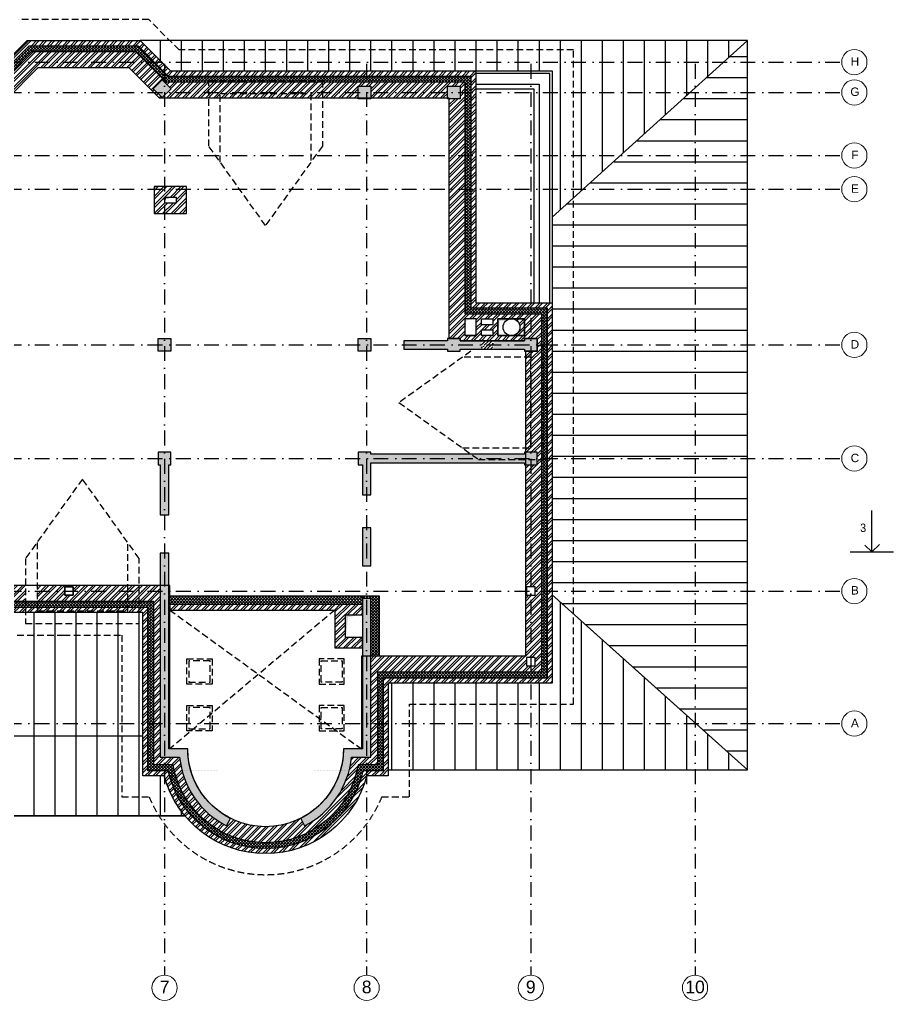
# Model space of a CAD drawing. Header units: millimetres. Extents: x 1177761 to 1329492, y 746793 to 827002.
# Drawn here: x 1248433 to 1269207, y 779421 to 802728 of the extents above; entities that cross this region are included whole.
import ezdxf

# ---------------------------------------------------------------- set-up
doc = ezdxf.new("R2010")
doc.units = ezdxf.units.MM
doc.linetypes.add('HIDDEN', pattern=[9.525, 6.35, -3.175])
doc.linetypes.add('Tengelyvonal', pattern=[670.278, 352.778, -176.389, 0, -141.111])
for name, color, linetype in [('axis', 40, 'Continuous'), ('roof hatch', 253, 'Continuous'), ('seiling', 7, 'Continuous'), ('text', 7, 'Continuous')]:
    doc.layers.add(name, color=color, linetype=linetype)
for name, color, linetype, lineweight in [('roof', 251, 'Continuous', 15), ('wall', 5, 'Continuous', 30), ('wall hatch', 251, 'Continuous', 15)]:
    doc.layers.add(name, color=color, linetype=linetype, lineweight=lineweight)
doc.styles.add('GENERATED_STYLE_10', font='')
doc.styles.get("Standard").update_dxf_attribs({"font": 'arial.ttf'})
doc.styles.get('GENERATED_STYLE_10').set_extended_font_data('Arial Кириллический')
pattern_1 = [(45, (241950.74, 1638692.94), (-92.807765, 92.807765), []), (45, (242012.61, 1638692.94), (-92.807765, 92.807765), [])]
pattern_2 = [(45, (241950.736, 1638692.94), (-35.355339, 35.355339), []), (135, (241950.736, 1638692.94), (-35.355339, -35.355339), [])]

msp = doc.modelspace()

# ---------------------------------------------------------------- hatches: boundary and pattern name
at = {"layer": 'roof hatch', "lineweight": -3, "ltscale": 50}
h = msp.add_hatch(dxfattribs=at)
h.set_pattern_fill('ANSI31', color=256, scale=4000, angle=135, style=0)
h.set_pattern_definition([(180, (107068.3, 1470851), (-9e-14, -500), [])])
h.paths.add_polyline_path([(1226730, 787862), (1229884, 789163), (1229884, 790597), (1226730, 791908)])
h.paths.add_polyline_path([(1261084, 789058), (1263649, 786756), (1265722, 784896), (1265722, 802228), (1261084, 798032)])
h = msp.add_hatch(dxfattribs=at)
h.set_pattern_fill('ANSI31', color=256, scale=4000, angle=45, style=0)
h.set_pattern_definition([(90, (248775.1, 1638802.05), (-500, 9e-14), [])])
h.paths.add_polyline_path([(1242335, 800489), (1242510, 800067), (1247463, 800069), (1247463, 800491)])
h.paths.add_polyline_path([(1229880, 799665), (1230304, 799241), (1241689, 799246), (1241514, 799667)])
h.paths.add_polyline_path([(1251294, 802228), (1252015, 801508), (1261083, 801508), (1261084, 798032), (1265722, 802228)])
h.paths.add_polyline_path([(1265722, 784896), (1261084, 789058), (1261084, 788615), (1261084, 786958), (1257189, 786958), (1257189, 784896)])
edge = h.paths.add_edge_path()
edge.add_line((1251359, 788638), (1244588, 788638))
edge.add_line((1244588, 788638), (1244588, 784758))
edge.add_line((1244588, 784758), (1244079, 784758))
edge.add_arc((1241672, 785398), 2490, 320.1716, 345.1062, ccw=False)
edge.add_line((1243585, 783803), (1252361, 783803))
edge.add_arc((1254274, 785398), 2490, 194.8938, 219.8284, ccw=False)
edge.add_line((1251867, 784758), (1251359, 784758))
edge.add_line((1251359, 784758), (1251359, 788638))
at = {"layer": 'seiling', "lineweight": -3, "ltscale": 50}
h = msp.add_hatch(color=7, dxfattribs=at)
h.paths.add_polyline_path([(1259788, 795618), (1260423, 795618), (1259836, 795568), (1259788, 795218)])
h.paths.add_polyline_path([(1259398, 795618), (1259668, 795618), (1259421, 795599), (1259398, 795478)])
h.paths.add_polyline_path([(1259398, 795358), (1259668, 795358), (1259421, 795339), (1259398, 795218)])
h.paths.add_polyline_path([(1259008, 795618), (1259278, 795618), (1259041, 795581), (1259008, 795218)])
msp.add_hatch(color=7, dxfattribs=at).paths.add_polyline_path([(1256184, 788578), (1256498, 788578), (1256231, 788529), (1256184, 788078)])
at = {"layer": 'wall', "lineweight": -3, "ltscale": 2}
msp.add_hatch(color=252, dxfattribs=at).paths.add_polyline_path([(1251880, 798509), (1252150, 798509), (1251910, 798477), (1251880, 798374)])
at = {"layer": 'wall hatch', "lineweight": -3, "ltscale": 100}
h = msp.add_hatch(dxfattribs=at)
h.set_pattern_fill('ANSI37', color=256, scale=400, style=0)
h.set_pattern_definition(pattern_2)
edge = h.paths.add_edge_path()
edge.add_line((1234682, 787078), (1234682, 788758))
edge.add_line((1234682, 788758), (1232609, 788758))
edge.add_line((1232609, 788758), (1232230, 788379))
edge.add_line((1232230, 788379), (1230978, 788379))
edge.add_line((1230978, 788379), (1230104, 789254))
edge.add_line((1230104, 789254), (1230104, 790505))
edge.add_line((1230104, 790505), (1230482, 790884))
edge.add_line((1230482, 790884), (1230482, 793570))
edge.add_line((1230482, 793570), (1231700, 794788))
edge.add_line((1231700, 794788), (1234682, 794788))
edge.add_line((1234682, 794788), (1234682, 799089))
edge.add_line((1234682, 799089), (1234937, 799089))
edge.add_line((1234937, 799089), (1241784, 799089))
edge.add_line((1241784, 799089), (1242584, 799889))
edge.add_line((1242584, 799889), (1247583, 799889))
edge.add_line((1247583, 799889), (1247583, 801032))
edge.add_line((1247583, 801032), (1248660, 802108))
edge.add_line((1248660, 802108), (1251244, 802108))
edge.add_line((1251244, 802108), (1251964, 801388))
edge.add_line((1251964, 801388), (1259148, 801388))
edge.add_line((1259148, 801388), (1259148, 795878))
edge.add_line((1259148, 795878), (1260964, 795878))
edge.add_line((1260964, 795878), (1260964, 787078))
edge.add_line((1260964, 787078), (1257069, 787078))
edge.add_line((1257069, 787078), (1257069, 784878))
edge.add_line((1257069, 784878), (1256586, 784878))
edge.add_arc((1254274, 785398), 2370, 192.6743, 347.3257, ccw=False)
edge.add_line((1251961, 784878), (1251479, 784878))
edge.add_line((1251479, 784878), (1251479, 788758))
edge.add_line((1251479, 788758), (1249478, 788758))
edge.add_line((1249478, 788758), (1246468, 788758))
edge.add_line((1246468, 788758), (1244468, 788758))
edge.add_line((1244468, 788758), (1244468, 784878))
edge.add_line((1244468, 784878), (1243985, 784878))
edge.add_arc((1241672, 785398), 2370, 192.6743, 347.3257, ccw=False)
edge.add_line((1239360, 784878), (1238878, 784878))
edge.add_line((1238878, 784878), (1238878, 787078))
edge.add_line((1238878, 787078), (1234682, 787078))
edge = h.paths.add_edge_path(flags=16)
edge.add_line((1234822, 787218), (1234822, 788898))
edge.add_line((1234822, 788898), (1232551, 788898))
edge.add_line((1232551, 788898), (1232172, 788519))
edge.add_line((1232172, 788519), (1231036, 788519))
edge.add_line((1231036, 788519), (1230244, 789312))
edge.add_line((1230244, 789312), (1230244, 790447))
edge.add_line((1230244, 790447), (1230622, 790826))
edge.add_line((1230622, 790826), (1230622, 793512))
edge.add_line((1230622, 793512), (1231758, 794648))
edge.add_line((1231758, 794648), (1234822, 794648))
edge.add_line((1234822, 794648), (1234822, 798949))
edge.add_line((1234822, 798949), (1234937, 798949))
edge.add_line((1234937, 798949), (1241842, 798949))
edge.add_line((1241842, 798949), (1242642, 799749))
edge.add_line((1242642, 799749), (1247723, 799749))
edge.add_line((1247723, 799749), (1247723, 800974))
edge.add_line((1247723, 800974), (1248718, 801968))
edge.add_line((1248718, 801968), (1251186, 801968))
edge.add_line((1251186, 801968), (1251906, 801248))
edge.add_line((1251906, 801248), (1259008, 801248))
edge.add_line((1259008, 801248), (1259008, 795738))
edge.add_line((1259008, 795738), (1260824, 795738))
edge.add_line((1260824, 795738), (1260824, 787218))
edge.add_line((1260824, 787218), (1256929, 787218))
edge.add_line((1256929, 787218), (1256929, 785018))
edge.add_line((1256929, 785018), (1256471, 785018))
edge.add_arc((1254274, 785398), 2230, 189.8113, 350.1887, ccw=False)
edge.add_line((1252076, 785018), (1251619, 785018))
edge.add_line((1251619, 785018), (1251619, 788898))
edge.add_line((1251619, 788898), (1249478, 788898))
edge.add_line((1249478, 788898), (1246468, 788898))
edge.add_line((1246468, 788898), (1244328, 788898))
edge.add_line((1244328, 788898), (1244328, 785018))
edge.add_line((1244328, 785018), (1243870, 785018))
edge.add_arc((1241672, 785398), 2230, 189.8113, 350.1887, ccw=False)
edge.add_line((1239475, 785018), (1239018, 785018))
edge.add_line((1239018, 785018), (1239018, 787218))
edge.add_line((1239018, 787218), (1234822, 787218))
h = msp.add_hatch(dxfattribs=at)
h.set_pattern_fill('ANSI32', color=256, scale=350, style=0)
h.set_pattern_definition(pattern_1)
h.paths.add_polyline_path([(1251874, 801649), (1251804, 801718), (1251634, 801718), (1251874, 801479)])
h.paths.add_polyline_path([(1251294, 802228), (1248610, 802228), (1248100, 801718), (1248270, 801718), (1248660, 802108), (1251244, 802108), (1251634, 801718), (1251804, 801718)])
h.paths.add_polyline_path([(1248270, 801718), (1248100, 801718), (1247973, 801591), (1247973, 801422)], flags=17)
h.paths.add_polyline_path([(1247973, 801591), (1247463, 801081), (1247463, 800998), (1247583, 800998), (1247583, 801032), (1247973, 801422)])
h.paths.add_polyline_path([(1248875, 801588), (1251029, 801588), (1251619, 800998), (1251695, 800998), (1251606, 801087), (1251818, 801299), (1251874, 801244), (1251874, 801281), (1251436, 801718), (1248468, 801718), (1247973, 801224), (1247973, 801187), (1248080, 801294), (1248292, 801082), (1248209, 800998), (1248285, 800998)])
h.paths.add_polyline_path([(1247868, 801082), (1247973, 801187), (1247973, 801224), (1247748, 800998), (1247951, 800998)], flags=17)
h.paths.add_polyline_path([(1251695, 800998), (1251619, 800998), (1251749, 800868), (1251874, 800868), (1251874, 800930), (1251818, 800875)])
h.paths.add_polyline_path([(1251186, 801968), (1248718, 801968), (1248468, 801718), (1251436, 801718)], flags=17)
h = msp.add_hatch(dxfattribs=at)
h.set_pattern_fill('ANSI32', color=256, scale=350, style=0)
h.set_pattern_definition(pattern_1)
h.paths.add_polyline_path([(1258593, 800998), (1256774, 800998), (1256774, 800868), (1258593, 800868)])
h.paths.add_polyline_path([(1258593, 801148), (1258893, 801148), (1258893, 800998), (1259008, 800998), (1259008, 801248), (1256674, 801248), (1256674, 801148), (1256774, 801148), (1256774, 800998), (1258593, 800998)])
h.paths.add_polyline_path([(1259268, 801508), (1256674, 801508), (1256674, 801388), (1259148, 801388), (1259148, 800998), (1259268, 800998)])
h.paths.add_polyline_path([(1259268, 800998), (1259148, 800998), (1259148, 799499), (1259268, 799499)])
h.paths.add_polyline_path([(1259008, 800998), (1258893, 800998), (1258893, 800848), (1258628, 800848), (1258628, 799499), (1259008, 799499)])
h.paths.add_polyline_path([(1259008, 799499), (1258628, 799499), (1258628, 798699), (1259008, 798699)])
h.paths.add_polyline_path([(1259268, 799499), (1259148, 799499), (1259148, 798699), (1259268, 798699)])
h.paths.add_polyline_path([(1259008, 798699), (1258628, 798699), (1258628, 795148), (1258893, 795148), (1258893, 795098), (1260423, 795098), (1260423, 795148), (1260573, 795148), (1260573, 795738), (1259008, 795738)])
h.paths.add_polyline_path([(1259008, 795618), (1259278, 795618), (1259278, 795218), (1259008, 795218)], flags=16)
h.paths.add_polyline_path([(1259398, 795618), (1259668, 795618), (1259668, 795478), (1259398, 795478)], flags=16)
h.paths.add_polyline_path([(1259788, 795618), (1260423, 795618), (1260423, 795218), (1259788, 795218)], flags=16)
h.paths.add_polyline_path([(1260316, 795418, -0.414214), (1260116, 795218), (1260423, 795218), (1260423, 795618), (1260116, 795618, -0.414214)], flags=16)
h.paths.add_polyline_path([(1259398, 795358), (1259668, 795358), (1259668, 795218), (1259398, 795218)], flags=16)
h.paths.add_polyline_path([(1259268, 798699), (1259148, 798699), (1259148, 795878), (1260573, 795878), (1260573, 795998), (1259268, 795998)])
h.paths.add_polyline_path([(1260824, 795738), (1260573, 795738), (1260573, 795148), (1260723, 795148), (1260723, 794998), (1260824, 794998)], flags=17)
h.paths.add_polyline_path([(1261084, 795998), (1260573, 795998), (1260573, 795878), (1260964, 795878), (1260964, 794998), (1261084, 794998)])
h.paths.add_polyline_path([(1256474, 800998), (1255623, 800998), (1255623, 800868), (1256474, 800868)])
h.paths.add_polyline_path([(1256474, 801148), (1256674, 801148), (1256674, 801248), (1255623, 801248), (1255623, 800998), (1256474, 800998)])
h.paths.add_polyline_path([(1256674, 801508), (1252015, 801508), (1251874, 801649), (1251874, 801479), (1251964, 801388), (1256674, 801388)])
h.paths.add_polyline_path([(1255623, 800998), (1252923, 800998), (1252923, 800868), (1253195, 800868), (1253195, 800970), (1255350, 800970), (1255350, 800868), (1255623, 800868)])
h.paths.add_polyline_path([(1255350, 800970), (1253195, 800970), (1253195, 800868), (1255350, 800868)], flags=17)
h.paths.add_polyline_path([(1255623, 801248), (1252923, 801248), (1252923, 800998), (1255623, 800998)])
h.paths.add_polyline_path([(1252923, 800998), (1251942, 800998), (1251874, 800930), (1251874, 800868), (1252923, 800868)])
h.paths.add_polyline_path([(1252923, 801248), (1251906, 801248), (1251874, 801281), (1251874, 801244), (1252031, 801087), (1251942, 800998), (1252923, 800998)])
at = {"layer": 'wall hatch', "lineweight": -3, "ltscale": 50}
h = msp.add_hatch(dxfattribs=at)
h.set_pattern_fill('ANSI35', color=256, scale=20, style=0)
h.set_pattern_definition([(45, (107068.32, 1520243.03), (-89.802561, 89.802561), []), (45, (107158.13, 1520243.03), (-89.802561, 89.802561), [158.75, -31.75, 0, -31.75])])
h.paths.add_polyline_path([(1246823, 790873), (1246823, 790573), (1246523, 790573), (1246523, 790873)])
h.paths.add_polyline_path([(1252024, 792448), (1251974, 792448), (1251774, 792448), (1251724, 792448), (1251724, 792148), (1251774, 792148), (1251774, 790958), (1251974, 790958), (1251974, 792148), (1252024, 792148)])
h.paths.add_polyline_path([(1239373, 791652), (1239373, 792148), (1239423, 792148), (1239423, 792448), (1239423, 792448), (1239423, 792448), (1239123, 792448), (1239123, 792448), (1239123, 792448), (1239123, 792448), (1239123, 792448), (1239123, 792148), (1239173, 792148), (1239173, 791652)])
edge = h.paths.add_edge_path()
edge.add_arc((1241672, 785398), 2050, 185.5987, 243.1742, ccw=False)
edge.add_line((1239632, 785198), (1239172, 785198))
edge.add_line((1239172, 785198), (1239173, 790572))
edge.add_line((1239173, 790572), (1239123, 790572))
edge.add_line((1239123, 790572), (1239123, 790872))
edge.add_line((1239123, 790872), (1239423, 790872))
edge.add_line((1239423, 790872), (1239423, 790572))
edge.add_line((1239423, 790572), (1239373, 790572))
edge.add_line((1239373, 790572), (1239373, 785398))
edge.add_line((1239373, 785398), (1239822, 785398))
edge.add_arc((1241672, 785398), 1850, 180, 243.1742)
edge.add_line((1240838, 783747), (1240747, 783568))
h.paths.add_polyline_path([(1241822, 790873), (1241822, 790573), (1241522, 790573), (1241522, 790873)])
h.paths.add_polyline_path([(1235223, 787618), (1235223, 787318), (1234923, 787318), (1234923, 787618)])
h.paths.add_polyline_path([(1235223, 789298), (1235223, 788998), (1234923, 788998), (1234923, 789298)])
edge = h.paths.add_edge_path()
edge.add_line((1242507, 783747), (1242598, 783568))
edge.add_arc((1241672, 785398), 2050, 296.8258, 354.4013)
edge.add_line((1243713, 785198), (1244173, 785198))
edge.add_line((1244173, 785198), (1244173, 789132))
edge.add_line((1244173, 789132), (1243973, 789132))
edge.add_line((1243973, 789132), (1243973, 785398))
edge.add_line((1243973, 785398), (1243522, 785398))
edge.add_arc((1241672, 785398), 1850, -63.1742, 0, ccw=False)
edge = h.paths.add_edge_path()
edge.add_arc((1254274, 785398), 1850, 180, 243.1742, ccw=False)
edge.add_line((1252424, 785398), (1251999, 785398))
edge.add_line((1251999, 785398), (1251974, 785398))
edge.add_line((1251974, 785398), (1251974, 790048))
edge.add_line((1251974, 790048), (1251774, 790048))
edge.add_line((1251774, 790048), (1251774, 785398))
edge.add_line((1251774, 785398), (1251773, 785398))
edge.add_line((1251773, 785398), (1251773, 785198))
edge.add_line((1251773, 785198), (1252233, 785198))
edge.add_arc((1254274, 785398), 2050, 185.5987, 243.1742)
edge.add_line((1253348, 783568), (1253439, 783747))
h.paths.add_polyline_path([(1256774, 791434), (1256774, 792148), (1256774, 792198), (1260423, 792198), (1260423, 792148), (1260723, 792148), (1260723, 792173), (1260723, 792423), (1260723, 792448), (1260423, 792448), (1260423, 792398), (1256774, 792398), (1256774, 792448), (1256474, 792448), (1256474, 792423), (1256474, 792173), (1256474, 792148), (1256574, 792148), (1256574, 791434)])
edge = h.paths.add_edge_path()
edge.add_line((1256574, 788969), (1256574, 785398))
edge.add_line((1256574, 785398), (1256124, 785398))
edge.add_arc((1254274, 785398), 1850, -63.1742, 0, ccw=False)
edge.add_line((1255108, 783747), (1255199, 783568))
edge.add_arc((1254274, 785398), 2050, 296.8258, 354.4013)
edge.add_line((1256314, 785198), (1256774, 785198))
edge.add_line((1256774, 785198), (1256774, 785398))
edge.add_line((1256774, 785398), (1256774, 785398))
edge.add_line((1256774, 785398), (1256774, 788969))
edge.add_line((1256774, 788969), (1256574, 788969))
h.paths.add_polyline_path([(1256774, 790654), (1256574, 790654), (1256574, 789749), (1256774, 789749)])
h.paths.add_polyline_path([(1260423, 794898), (1260423, 794848), (1260723, 794848), (1260723, 794898), (1260723, 795098), (1260723, 795148), (1260423, 795148), (1260423, 795098), (1258893, 795098), (1258893, 795148), (1258593, 795148), (1258593, 795098), (1257554, 795098), (1257554, 794898), (1258593, 794898), (1258593, 794848), (1258893, 794848), (1258893, 794898)])
h.paths.add_polyline_path([(1259408, 795098), (1259688, 795098), (1259688, 794898), (1259408, 794898)], flags=17)
h.paths.add_polyline_path([(1256474, 795148), (1256774, 795148), (1256774, 794848), (1256474, 794848)])
h.paths.add_polyline_path([(1252024, 795148), (1252024, 794848), (1251724, 794848), (1251724, 795148)])
h.paths.add_polyline_path([(1248123, 795148), (1248123, 794848), (1247823, 794848), (1247823, 795148)])
h.paths.add_polyline_path([(1241822, 795148), (1241822, 794848), (1241522, 794848), (1241522, 795148)])
h.paths.add_polyline_path([(1235223, 795148), (1235223, 794848), (1234923, 794848), (1234923, 795148)])
h.paths.add_polyline_path([(1235223, 798849), (1235223, 798549), (1234923, 798549), (1234923, 798849)])
h.paths.add_polyline_path([(1239123, 798849), (1239423, 798849), (1239423, 798549), (1239123, 798549)])
h.paths.add_polyline_path([(1241822, 798849), (1241822, 798549), (1241522, 798549), (1241522, 798849)])
h.paths.add_polyline_path([(1242943, 799649), (1242943, 799349), (1242643, 799349), (1242643, 799649)])
h.paths.add_polyline_path([(1248123, 799649), (1248123, 799349), (1247823, 799349), (1247823, 799649)])
h.paths.add_polyline_path([(1251818, 801299), (1251606, 801087), (1251818, 800875), (1252031, 801087)])
h.paths.add_polyline_path([(1248080, 801294), (1248292, 801082), (1248080, 800870), (1247868, 801082)])
h.paths.add_polyline_path([(1258893, 801148), (1258893, 800848), (1258593, 800848), (1258593, 801148)], flags=17)
h.paths.add_polyline_path([(1256774, 801148), (1256774, 800848), (1256474, 800848), (1256474, 801148)])
edge = h.paths.add_edge_path()
edge.add_line((1258893, 800848), (1258628, 800848))
edge.add_line((1258593, 800868), (1258593, 801148))
edge.add_line((1258590, 800868), (1258593, 800868))
at = {"layer": 'wall hatch', "lineweight": -3, "ltscale": 100}
h = msp.add_hatch(dxfattribs=at)
h.set_pattern_fill('ANSI32', color=256, scale=15, style=0)
h.set_pattern_definition([(45, (37963.35, 1470851.01), (-101.027881, 101.027881), []), (45, (38030.7, 1470851.01), (-101.027881, 101.027881), [])])
h.paths.add_polyline_path([(1251879, 798510), (1252149, 798510), (1252149, 798370), (1251879, 798370)], flags=16)
h.paths.add_polyline_path([(1251629, 798760), (1251629, 798120), (1252399, 798120), (1252399, 798760)])
at = {"layer": 'wall hatch', "lineweight": -3, "ltscale": 50}
h = msp.add_hatch(dxfattribs=at)
h.set_pattern_fill('ANSI35', color=256, scale=450, style=0)
h.set_pattern_definition([(45, (241950.74, 1638692.94), (-79.549513, 79.549513), []), (45, (242030.29, 1638692.94), (-79.549513, 79.549513), [140.625, -28.125, 0, -28.125])])
h.paths.add_polyline_path([(1259398, 795098), (1259668, 795098), (1259668, 794898), (1259398, 794898)])
at = {"layer": 'wall hatch', "lineweight": -3, "ltscale": 100}
h = msp.add_hatch(dxfattribs=at)
h.set_pattern_fill('ANSI32', color=256, scale=350, style=0)
h.set_pattern_definition(pattern_1)
h.paths.add_polyline_path([(1251359, 788638), (1251359, 785998), (1251479, 785998), (1251479, 788758), (1251273, 788758), (1251273, 788638)])
h.paths.add_polyline_path([(1251619, 788898), (1251619, 785998), (1251774, 785998), (1251774, 789148), (1251273, 789148), (1251273, 788898)])
h.paths.add_polyline_path([(1251774, 789148), (1251774, 789278), (1251273, 789278), (1251273, 789148)])
h.paths.add_polyline_path([(1256471, 785018), (1256674, 785018), (1256674, 785198), (1256314, 785198, -0.256642), (1255199, 783568), (1255108, 783747, -0.238472), (1253439, 783747), (1253348, 783568, -0.256642), (1252233, 785198), (1251874, 785198), (1251874, 785018), (1252076, 785018, 0.84191)])
h.paths.add_polyline_path([(1251961, 784878), (1251874, 784878), (1251874, 784734, 0.761152), (1256674, 784735), (1256674, 784878), (1256586, 784878, -0.800087)])
h.paths.add_polyline_path([(1251874, 784758), (1251874, 784878), (1251479, 784878), (1251479, 785998), (1251359, 785998), (1251359, 784758)])
h.paths.add_polyline_path([(1251619, 785018), (1251874, 785018), (1251874, 785198), (1251773, 785198), (1251773, 785398), (1251774, 785398), (1251774, 785998), (1251619, 785998)])
h.paths.add_polyline_path([(1257189, 784758), (1257189, 785998), (1257069, 785998), (1257069, 784878), (1256674, 784878), (1256674, 784758)])
h.paths.add_polyline_path([(1256929, 785998), (1256774, 785998), (1256774, 785398), (1256774, 785398), (1256774, 785198), (1256674, 785198), (1256674, 785018), (1256929, 785018)], flags=17)
h.paths.add_polyline_path([(1256929, 787218), (1260573, 787218), (1260573, 787369), (1260473, 787369), (1260473, 787569), (1260573, 787569), (1260573, 789048), (1260473, 789048), (1260473, 789148), (1260444, 789148), (1260444, 787598), (1256774, 787598), (1256774, 785998), (1256929, 785998)])
h.paths.add_polyline_path([(1257069, 785998), (1257189, 785998), (1257189, 786958), (1260573, 786958), (1260573, 787078), (1257069, 787078)])
h.paths.add_polyline_path([(1260573, 787078), (1260573, 786958), (1261084, 786958), (1261084, 788615), (1261084, 789058), (1261084, 789148), (1260964, 789148), (1260964, 787078)])
h.paths.add_polyline_path([(1260573, 787569), (1260673, 787569), (1260673, 787369), (1260573, 787369), (1260573, 787218), (1260824, 787218), (1260824, 789148), (1260673, 789148), (1260673, 789048), (1260573, 789048)])
h.paths.add_polyline_path([(1260573, 789248), (1260673, 789248), (1260673, 789148), (1260824, 789148), (1260824, 792278), (1260723, 792278), (1260723, 792173), (1260723, 792148), (1260573, 792148)])
h.paths.add_polyline_path([(1260444, 789148), (1260473, 789148), (1260473, 789248), (1260573, 789248), (1260573, 792148), (1260444, 792148)])
h.paths.add_polyline_path([(1261084, 792298), (1260964, 792298), (1260964, 789148), (1261084, 789148)])
h.paths.add_polyline_path([(1260964, 792298), (1261084, 792298), (1261084, 794998), (1260964, 794998)])
h.paths.add_polyline_path([(1260824, 794978), (1260723, 794978), (1260723, 794848), (1260573, 794848), (1260573, 794705), (1260576, 794705), (1260576, 792551), (1260573, 792551), (1260573, 792448), (1260723, 792448), (1260723, 792423), (1260723, 792298), (1260824, 792298)])
h.paths.add_polyline_path([(1260444, 792551), (1260573, 792551), (1260573, 794705), (1260444, 794705)])
h.paths.add_polyline_path([(1260573, 794848), (1260444, 794848), (1260444, 794705), (1260573, 794705)])
h.paths.add_polyline_path([(1260573, 792448), (1260573, 792551), (1260444, 792551), (1260444, 792448)])
h.paths.add_polyline_path([(1251999, 788831), (1251999, 788698), (1255922, 788698), (1255922, 787798), (1256574, 787798), (1256574, 788048), (1256172, 788048), (1256172, 788581), (1256574, 788581), (1256574, 788831)])
h.paths.add_polyline_path([(1254324, 788833), (1254324, 789146), (1254511, 789146), (1254511, 788833)], flags=9)
h = msp.add_hatch(dxfattribs=at)
h.set_pattern_fill('ANSI32', color=256, scale=350, style=0)
h.set_pattern_definition(pattern_1)
h.paths.add_polyline_path([(1251000, 789148), (1251000, 788898), (1251273, 788898), (1251273, 789148)])
h.paths.add_polyline_path([(1251273, 789148), (1251273, 789278), (1251000, 789278), (1251000, 789148)])
h.paths.add_polyline_path([(1251000, 789148), (1251000, 789278), (1249478, 789278), (1248846, 789278), (1248846, 789148), (1249508, 789148), (1249508, 789248), (1249708, 789248), (1249708, 789148)])
h.paths.add_polyline_path([(1249708, 789148), (1249708, 789048), (1249508, 789048), (1249508, 789148), (1248846, 789148), (1248846, 788898), (1249478, 788898), (1251000, 788898), (1251000, 789148)])
h.paths.add_polyline_path([(1248573, 788898), (1248573, 789148), (1247973, 789148), (1247973, 788898)])
h.paths.add_polyline_path([(1248573, 789148), (1248573, 789278), (1247973, 789278), (1247973, 789148)])
h.paths.add_polyline_path([(1247973, 789148), (1247973, 789278), (1247373, 789278), (1247373, 789148)])
h.paths.add_polyline_path([(1247373, 789148), (1247373, 788898), (1247973, 788898), (1247973, 789148)])
h.paths.add_polyline_path([(1247373, 789148), (1247100, 789148), (1247100, 788898), (1247373, 788898)])
h.paths.add_polyline_path([(1247373, 789148), (1247373, 789278), (1247100, 789278), (1247100, 789148)])
h.paths.add_polyline_path([(1247100, 789148), (1247100, 789278), (1246468, 789278), (1244946, 789278), (1244946, 789148), (1246238, 789148), (1246238, 789248), (1246438, 789248), (1246438, 789148)])
h.paths.add_polyline_path([(1246438, 789148), (1246438, 789048), (1246238, 789048), (1246238, 789148), (1244946, 789148), (1244946, 788898), (1246468, 788898), (1247100, 788898), (1247100, 789148)])
h.paths.add_polyline_path([(1244673, 789148), (1244673, 788898), (1244946, 788898), (1244946, 789148)])
h.paths.add_polyline_path([(1244946, 789148), (1244946, 789278), (1244673, 789278), (1244673, 789148)])
h.paths.add_polyline_path([(1244673, 789148), (1244673, 789278), (1244073, 789278), (1244073, 789148)])
h.paths.add_polyline_path([(1244073, 789148), (1244073, 789132), (1244173, 789132), (1244173, 785998), (1244328, 785998), (1244328, 788898), (1244673, 788898), (1244673, 789148)])
h.paths.add_polyline_path([(1244468, 785998), (1244588, 785998), (1244588, 788638), (1244673, 788638), (1244673, 788758), (1244468, 788758)], flags=17)
h.paths.add_polyline_path([(1244673, 788758), (1244673, 788638), (1247373, 788638), (1247373, 788758), (1247100, 788758), (1247100, 788675), (1244946, 788675), (1244946, 788758)])
h.paths.add_polyline_path([(1244946, 788758), (1244946, 788675), (1247100, 788675), (1247100, 788758), (1246468, 788758)], flags=17)
h.paths.add_polyline_path([(1247973, 788638), (1247973, 788758), (1247373, 788758), (1247373, 788638)])
h.paths.add_polyline_path([(1247973, 788758), (1247973, 788638), (1248573, 788638), (1248573, 788758)])
h.paths.add_polyline_path([(1248573, 788758), (1248573, 788638), (1251273, 788638), (1251273, 788758), (1251000, 788758), (1251000, 788675), (1248846, 788675), (1248846, 788758)])
h.paths.add_polyline_path([(1251000, 788675), (1251000, 788758), (1249478, 788758), (1248846, 788758), (1248846, 788675)], flags=17)
h.paths.add_polyline_path([(1244468, 784878), (1244073, 784878), (1244073, 784758), (1244588, 784758), (1244588, 785998), (1244468, 785998)])
h.paths.add_polyline_path([(1244328, 785998), (1244173, 785998), (1244173, 785198), (1244073, 785198), (1244073, 785018), (1244328, 785018)])
h.paths.add_polyline_path([(1242598, 783568), (1242507, 783747, -0.117587), (1241672, 783548), (1241672, 783168, 0.364903), (1243870, 785018), (1244073, 785018), (1244073, 785198), (1243713, 785198, -0.256642)])
h.paths.add_polyline_path([(1241672, 783028), (1241672, 782908, 0.33736), (1244073, 784735), (1244073, 784878), (1243985, 784878, -0.350811)])
h.paths.add_polyline_path([(1241672, 782908), (1241672, 783028, -0.350811), (1239360, 784878), (1239273, 784878), (1239273, 784734, 0.337204)])
h.paths.add_polyline_path([(1240838, 783747), (1240747, 783568, -0.256642), (1239632, 785198), (1239273, 785198), (1239273, 785018), (1239475, 785018, 0.364903), (1241672, 783168), (1241672, 783548, -0.117587)])
h.paths.add_polyline_path([(1238878, 784878), (1238878, 785998), (1238758, 785998), (1238758, 785008), (1238758, 784758), (1239273, 784758), (1239273, 784878)])
h.paths.add_polyline_path([(1239273, 785018), (1239273, 785198), (1239172, 785198), (1239172, 785998), (1239018, 785998), (1239018, 785018)])
h = msp.add_hatch(dxfattribs=at)
h.set_pattern_fill('ANSI37', color=256, scale=400, style=0)
h.set_pattern_definition(pattern_2)
h.paths.add_polyline_path([(1256774, 787598), (1256774, 788969), (1256574, 788969), (1256574, 789031), (1256974, 789031), (1256974, 787598)])
h.paths.add_polyline_path([(1251999, 788831), (1251999, 789031), (1256574, 789031), (1256574, 788831)])

# ---------------------------------------------------------------- linework, layer by layer
at = {"layer": 'axis', "linetype": 'Tengelyvonal'}
for p, q in [((1228680, 801718), (1267957, 801718)), ((1228680, 800998), (1267957, 800998)), ((1228680, 799499), (1267957, 799499)), ((1228680, 798699), (1267957, 798699)), ((1228680, 794998), (1267957, 794998)), ((1228680, 792298), (1267957, 792298)), ((1228680, 789148), (1267957, 789148)), ((1228680, 785998), (1267957, 785998))]:
    msp.add_line(p, q, dxfattribs=at)
for points in [[(1251874, 801675), (1251874, 780021)], [(1256674, 801675), (1256674, 780021)], [(1260573, 801675), (1260573, 780021)], [(1264473, 801675), (1264473, 780021)]]:
    msp.add_lwpolyline(points, dxfattribs=at)
at = {"layer": 'axis', "color": 3, "linetype": 'Continuous', "lineweight": 15}
for centre in [(1268257, 801718), (1268257, 800998), (1268257, 799499), (1268257, 798699), (1268257, 794998), (1268257, 792298), (1268257, 789148), (1268257, 785998), (1251874, 779721), (1256674, 779721), (1260573, 779721), (1264473, 779721)]:
    msp.add_circle(centre, 300, dxfattribs=at)
at = {"layer": 'roof', "linetype": 'Continuous', "lineweight": -3}
for p, q in [((1244588, 785708), (1251359, 785708)), ((1252361, 783803), (1243585, 783803))]:
    msp.add_line(p, q, dxfattribs=at)
for points in [[(1251294, 802228), (1252015, 801508), (1261083, 801508), (1261084, 798032), (1261084, 798032), (1265722, 802228)], [(1261084, 789058), (1263649, 786756), (1265722, 784896), (1265722, 802228), (1261084, 798032)], [(1265722, 784896), (1261084, 789058), (1261084, 788615), (1261084, 786958), (1257189, 786958), (1257189, 784896)]]:
    msp.add_lwpolyline(points, close=True, dxfattribs=at)
for points in [[(1259268, 801508), (1261084, 801508), (1261084, 795998)], [(1261024, 795998), (1261024, 801448), (1259268, 801448)], [(1259268, 801198), (1260774, 801198), (1260774, 795998)], [(1260654, 795998), (1260654, 801078), (1259268, 801078)]]:
    msp.add_lwpolyline(points, dxfattribs=at)
msp.add_lwpolyline([(1251359, 788638), (1251359, 788638), (1251359, 788638), (1251359, 788638), (1244588, 788638), (1244588, 788638), (1244588, 784758), (1244079, 784758, -0.109229), (1243585, 783803), (1252361, 783803, -0.109229), (1251867, 784758), (1251359, 784758)], format="xyb", close=True, dxfattribs=at)
msp.add_circle((1260116, 795418), 200, dxfattribs=at)
at = {"layer": 'seiling', "linetype": 'HIDDEN', "lineweight": -3, "ltscale": 25}
msp.add_lwpolyline([(1246468, 788099), (1249478, 788099), (1250859, 788099), (1250859, 784258), (1251509, 784258, 0.669285), (1257038, 784258), (1257689, 784258), (1257689, 786458), (1261584, 786458), (1261584, 795878), (1261584, 802008), (1259268, 802008), (1252221, 802008), (1251501, 802728), (1248403, 802728)], format="xyb", dxfattribs=at)
for points in [[(1252923, 801270), (1255623, 801270), (1255623, 799723), (1254273, 797836), (1252923, 799723)], [(1248573, 788375), (1251273, 788375), (1251273, 789923), (1249923, 791809), (1248573, 789923)], [(1252404, 787537), (1253004, 787537), (1253004, 786937), (1252404, 786937)], [(1252454, 787487), (1252454, 786987), (1252954, 786987), (1252954, 787487)], [(1256143, 787537), (1255543, 787537), (1255543, 786937), (1256143, 786937)], [(1256093, 787487), (1256093, 786987), (1255593, 786987), (1255593, 787487)], [(1252404, 786428), (1253004, 786428), (1253004, 785828), (1252404, 785828)], [(1256143, 786428), (1255543, 786428), (1255543, 785828), (1256143, 785828)], [(1252454, 786378), (1252454, 785878), (1252954, 785878), (1252954, 786378)], [(1256093, 786378), (1256093, 785878), (1255593, 785878), (1255593, 786378)]]:
    msp.add_lwpolyline(points, close=True, dxfattribs=at)
for points in [[(1253195, 799342), (1253195, 800970), (1253195, 800970), (1255350, 800970), (1255350, 799342)], [(1259147, 794848), (1257442, 793628), (1259328, 792278), (1260876, 792278), (1260876, 794978), (1260673, 794978)], [(1258947, 792551), (1260576, 792551), (1260576, 792551), (1260576, 794705), (1258947, 794705)], [(1248846, 790304), (1248846, 788675), (1248846, 788675), (1251000, 788675), (1251000, 790304)], [(1251999, 788698), (1256549, 785398)], [(1255922, 788698), (1251999, 785398)]]:
    msp.add_lwpolyline(points, dxfattribs=at)
at = {"layer": 'text', "ltscale": 100}
for q in [(1268674, 791063), (1268509, 790242), (1268855, 790258)]:
    msp.add_line((1268674, 790077), q, dxfattribs=at)
at = {"layer": 'text', "ltscale": 100, "const_width": 30}
msp.add_lwpolyline([(1269192, 790077), (1268155, 790077)], dxfattribs=at)
at = {"layer": 'wall', "lineweight": -3}
for points in [[(1247463, 801081), (1248610, 802228), (1251294, 802228), (1252014, 801508), (1259268, 801508), (1259268, 795998), (1261084, 795998), (1261084, 786958), (1257189, 786958), (1257189, 784758), (1256680, 784758, -0.768801), (1251867, 784758), (1251359, 784758), (1251359, 788638), (1249478, 788638), (1246468, 788638)], [(1248103, 800816), (1248875, 801588), (1251029, 801588), (1251749, 800868), (1258628, 800868), (1258628, 795148), (1258628, 795148), (1258893, 795148), (1258893, 795098), (1260423, 795098), (1260423, 795148), (1260723, 795148), (1260723, 794848), (1260444, 794848), (1260444, 787598), (1256549, 787598), (1256549, 785398), (1256124, 785398, -1), (1252424, 785398), (1251999, 785398), (1251999, 789278), (1249478, 789278), (1246468, 789278)]]:
    msp.add_lwpolyline(points, format="xyb", dxfattribs=at)
at = {"layer": 'wall', "lineweight": -3, "ltscale": 100}
for points in [[(1251818, 801299), (1251606, 801087), (1251818, 800875), (1252031, 801087)], [(1256774, 801148), (1256774, 800848), (1256474, 800848), (1256474, 801148)], [(1258893, 801148), (1258893, 800848), (1258593, 800848), (1258593, 801148)], [(1251629, 798760), (1251629, 798120), (1252399, 798120), (1252399, 798760)], [(1251879, 798510), (1252149, 798510), (1252149, 798370), (1251879, 798370)], [(1252024, 795148), (1252024, 794848), (1251724, 794848), (1251724, 795148)], [(1249508, 789048), (1249708, 789048), (1249708, 789248), (1249508, 789248)], [(1249708, 789048), (1249508, 789048), (1249508, 789248), (1249708, 789248)], [(1260473, 789048), (1260673, 789048), (1260673, 789248), (1260473, 789248)], [(1256172, 788581), (1256574, 788581), (1256574, 788048), (1256172, 788048)], [(1260473, 787369), (1260673, 787369), (1260673, 787569), (1260473, 787569)]]:
    msp.add_lwpolyline(points, close=True, dxfattribs=at)
at = {"layer": 'wall', "lineweight": -3}
for points in [[(1259278, 795218), (1259278, 795618), (1259008, 795618), (1259008, 795218)], [(1259398, 795618), (1259668, 795618), (1259668, 795478), (1259398, 795478)], [(1259788, 795618), (1260423, 795618), (1260423, 795218), (1259788, 795218)], [(1260423, 795218), (1260423, 795618), (1259788, 795618), (1259788, 795218)], [(1259668, 795218), (1259398, 795218), (1259398, 795358), (1259668, 795358)], [(1260423, 794898), (1260423, 794848), (1260723, 794848), (1260723, 794898), (1260723, 794898), (1260723, 795098), (1260723, 795098), (1260723, 795148), (1260423, 795148), (1260423, 795098), (1260423, 795098), (1258893, 795098), (1258893, 795148), (1258593, 795148), (1258593, 795098), (1257554, 795098), (1257554, 795098), (1257554, 795098), (1257554, 794898), (1257554, 794898), (1257554, 794898), (1258593, 794898), (1258593, 794848), (1258893, 794848), (1258893, 794898), (1260423, 794898)], [(1251999, 788831), (1251999, 789031), (1256574, 789031), (1256574, 788831)], [(1256774, 787598), (1256774, 788969), (1256574, 788969), (1256574, 789031), (1256974, 789031), (1256974, 787598)], [(1256574, 788581), (1256574, 788831), (1251999, 788831), (1251999, 788698), (1255922, 788698), (1255922, 787798), (1256574, 787798), (1256574, 788048), (1256172, 788048), (1256172, 788581)]]:
    msp.add_lwpolyline(points, close=True, dxfattribs=at)
at = {"layer": 'wall', "lineweight": -3, "ltscale": 50}
for points in [[(1256474, 795148), (1256774, 795148), (1256774, 794848), (1256474, 794848)], [(1252024, 792448), (1251974, 792448), (1251974, 792448), (1251774, 792448), (1251774, 792448), (1251724, 792448), (1251724, 792148), (1251774, 792148), (1251774, 790958), (1251974, 790958), (1251974, 792148), (1252024, 792148)], [(1256774, 791434), (1256774, 792148), (1256774, 792148), (1256774, 792198), (1260423, 792198), (1260423, 792148), (1260723, 792148), (1260723, 792173), (1260723, 792173), (1260723, 792423), (1260723, 792423), (1260723, 792448), (1260423, 792448), (1260423, 792398), (1256774, 792398), (1256774, 792448), (1256474, 792448), (1256474, 792423), (1256474, 792173), (1256474, 792148), (1256574, 792148), (1256574, 791434)], [(1256774, 790654), (1256574, 790654), (1256574, 789749), (1256774, 789749)]]:
    msp.add_lwpolyline(points, close=True, dxfattribs=at)
at = {"layer": 'wall', "lineweight": -3}
for points in [[(1259278, 795218), (1259008, 795218)], [(1259788, 795218), (1260423, 795218)]]:
    msp.add_lwpolyline(points, dxfattribs=at)
at = {"layer": 'wall', "lineweight": -3, "ltscale": 50}
msp.add_lwpolyline([(1253439, 783747, -0.28285), (1252424, 785398), (1251999, 785398), (1251974, 785398), (1251974, 790048), (1251774, 790048), (1251774, 785398), (1251773, 785398), (1251773, 785198), (1252233, 785198, 0.256642), (1253348, 783568), (1253439, 783747)], format="xyb", dxfattribs=at)
msp.add_lwpolyline([(1256574, 788969), (1256574, 785398), (1256124, 785398, -0.28285), (1255108, 783747), (1255199, 783568, 0.256642), (1256314, 785198), (1256774, 785198), (1256774, 785398), (1256774, 785398), (1256774, 788969)], format="xyb", close=True, dxfattribs=at)
at = {"layer": 'wall hatch', "lineweight": -3, "ltscale": 50}
for p, q in [((1258593, 800868), (1258593, 801148)), ((1258893, 801148), (1258893, 800848)), ((1258590, 800868), (1258593, 800868)), ((1258893, 800848), (1258628, 800848))]:
    msp.add_line(p, q, dxfattribs=at)
at = {"layer": 'wall hatch', "lineweight": -3}
for points in [[(1247583, 801032), (1248660, 802108), (1251244, 802108), (1251964, 801388), (1259148, 801388), (1259148, 795878), (1260964, 795878), (1260964, 787078), (1257069, 787078), (1257069, 784878), (1256586, 784878, -0.800087), (1251961, 784878), (1251479, 784878), (1251479, 788758), (1249478, 788758), (1246468, 788758)], [(1247723, 800974), (1248718, 801968), (1251186, 801968), (1251906, 801248), (1259008, 801248), (1259008, 795738), (1260824, 795738), (1260824, 787218), (1256929, 787218), (1256929, 785018), (1256471, 785018, -0.84191), (1252076, 785018), (1251619, 785018), (1251619, 788898), (1249478, 788898), (1246468, 788898)]]:
    msp.add_lwpolyline(points, format="xyb", dxfattribs=at)

# ---------------------------------------------------------------- texts
at = {"layer": 'text', "lineweight": 30, "ltscale": 100, "width": 0.9}
msp.add_text('3', height=200, dxfattribs=at).set_placement((1268396, 790552))
at = {"layer": 'text', "attachment_point": 5, "style": 'GENERATED_STYLE_10'}
for s, insert, char_height in [('{\\fArial|b0|i0|c0|p32;H}', (1268270, 801734), 200), ('{\\fArial|b0|i0|c0|p32;G}', (1268270, 801013), 200), ('{\\fArial|b0|i0|c0|p32;F}', (1268270, 799513), 200), ('{\\fArial|b0|i0|c0|p32;E}', (1268270, 798713), 200), ('{\\fArial|b0|i0|c0|p32;D}', (1268270, 795011), 200), ('{\\fArial|b0|i0|c0|p32;C}', (1268270, 792310), 200), ('{\\fArial|b0|i0|c0|p32;B}', (1268270, 789166), 200), ('{\\fArial|b0|i0|c204|p32;А\\fArial |b0|i0|c0|p34;}', (1268270, 786013), 200), ('\\A1;{\\fArial ￊ￨\ufff0￨￫￫￨\ufff7￥\ufff1￪￨￩|b0|i0|c0|p34;7}', (1251875, 779738), 300), ('\\A1;{\\fArial ￊ￨\ufff0￨￫￫￨\ufff7￥\ufff1￪￨￩|b0|i0|c0|p34;8}', (1256675, 779738), 300), ('\\A1;{\\fArial ￊ￨\ufff0￨￫￫￨\ufff7￥\ufff1￪￨￩|b0|i0|c0|p34;9}', (1260571, 779738), 300), ('\\A1;{\\fArial ￊ￨\ufff0￨￫￫￨\ufff7￥\ufff1￪￨￩|b0|i0|c0|p34;10}', (1264473, 779738), 300)]:
    msp.add_mtext(s, dxfattribs=dict(at, insert=insert, char_height=char_height))

doc.saveas('drawing.dxf')
